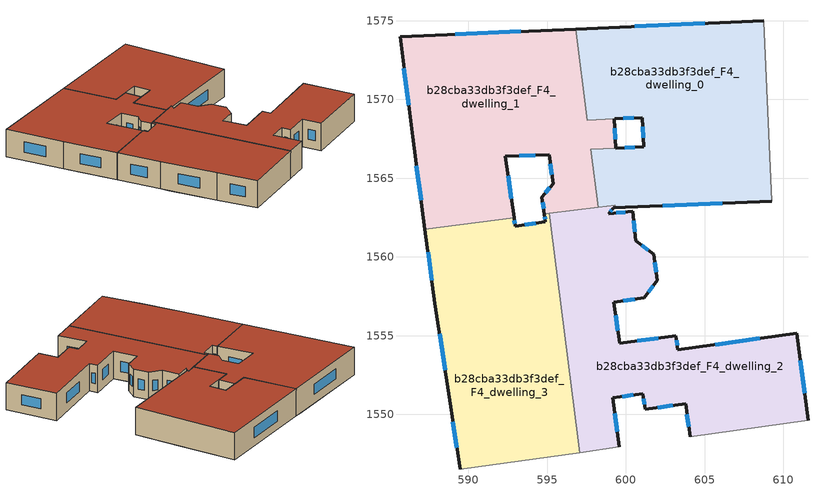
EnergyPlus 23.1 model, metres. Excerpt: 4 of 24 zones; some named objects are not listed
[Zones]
b28cba33db3f3def_F4_dwelling_0
 floor to b28cba33db3f3def_F3_dwelling_4 (EU_floor_Construction): 608.76,1575 608.76,1574.96 609.04,1568.68 601.09,1567.67 601.04,1568.85 599.27,1568.78 597.54,1568.7 596.81,1574.48 z12
 floor to b28cba33db3f3def_F3_dwelling_2 (EU_floor_Construction): 609.04,1568.68 609.27,1563.54 599.19,1563.11 599.33,1563.29 598.24,1563.16 597.77,1566.82 601.12,1566.98 601.09,1567.67 z12
 wall outside (EU_wall_Construction): 608.76,1575 596.81,1574.48 / 599.19,1563.11 609.27,1563.54 / 599.28,1568.78 601.04,1568.85 601.12,1566.98 599.36,1566.9 z12:15
 wall to b28cba33db3f3def_F4_dwelling_1 (EU_wall_Construction): 596.81,1574.48 597.54,1568.7 599.27,1568.78 / 599.35,1566.9 597.77,1566.83 / 597.77,1566.82 598.24,1563.16 z12:15
 wall adiabatic (EU_wall_Construction): 609.27,1563.54 608.76,1574.96 608.76,1575 z12:15
 wall to b28cba33db3f3def_F4_dwelling_2 (EU_wall_Construction): 598.24,1563.16 599.33,1563.29 599.19,1563.11 z12:15
 window (EU_Window_Construction): 600.57,1566.96 599.91,1566.93 / 601.07,1568.27 601.1,1567.57 / 605.02,1574.84 600.56,1574.64 / 602.35,1563.25 606.11,1563.41 / 599.83,1568.8 600.49,1568.83 z12.94:14.06
 roof outside (EU_roof_Construction): 609.27,1563.54 608.76,1574.96 608.76,1575 596.81,1574.48 597.54,1568.7 599.27,1568.78 601.04,1568.85 601.12,1566.98 597.77,1566.83 598.24,1563.16 599.33,1563.29 599.19,1563.11 z15
b28cba33db3f3def_F4_dwelling_1
 floor to b28cba33db3f3def_F3_dwelling_3 (EU_floor_Construction): 596.2,1574.45 597.12,1567.17 595.06,1566.91 595.12,1566.5 592.34,1566.38 592.32,1566.57 586.69,1565.86 586.45,1567.65 585.65,1573.98 z12
 floor to b28cba33db3f3def_F3_dwelling_4 (EU_floor_Construction): 596.81,1574.48 597.54,1568.7 599.27,1568.77 599.33,1567.45 597.12,1567.17 596.2,1574.45 z12
 floor to b28cba33db3f3def_F3_dwelling_2 (EU_floor_Construction): 592.32,1566.57 592.34,1566.38 592.9,1562.48 587.24,1561.77 586.69,1565.86 z12; 599.33,1567.45 599.35,1566.9 597.77,1566.83 598.24,1563.16 594.82,1562.72 594.67,1563.8 595.38,1564.65 595.07,1566.91 z12
 wall outside (EU_wall_Construction): 592.9,1562.48 592.34,1566.38 595.12,1566.5 595.38,1564.65 594.67,1563.8 594.82,1562.72 / 596.81,1574.48 585.65,1573.98 586.45,1567.65 587.24,1561.77 / 599.35,1566.9 599.27,1568.77 z12:15
 wall to b28cba33db3f3def_F4_dwelling_3 (EU_wall_Construction): 587.24,1561.77 592.9,1562.48 / 594.82,1562.72 595.14,1562.77 z12:15
 wall to b28cba33db3f3def_F4_dwelling_2 (EU_wall_Construction): 595.14,1562.77 598.24,1563.16 z12:15
 window (EU_Window_Construction): 593.22,1566.42 594.25,1566.46 / 592.72,1563.7 592.52,1565.16 / 586.7,1565.8 586.99,1563.61 / 585.9,1572 586.2,1569.63 / 593.31,1574.32 589.15,1574.14 / 599.33,1567.49 599.3,1568.19 / 594.72,1563.46 594.77,1563.06 / 595.16,1564.39 594.89,1564.07 / 595.2,1565.92 595.3,1565.23 z12.94:14.06
 roof outside (EU_roof_Construction): 598.24,1563.16 597.77,1566.83 599.35,1566.9 599.27,1568.77 597.54,1568.7 596.81,1574.48 585.65,1573.98 586.45,1567.65 587.24,1561.77 592.9,1562.48 592.34,1566.38 595.12,1566.5 595.38,1564.65 594.67,1563.8 594.82,1562.72 z15
b28cba33db3f3def_F4_dwelling_2
 floor to b28cba33db3f3def_F3_dwelling_1 (EU_floor_Construction): 610.86,1555.16 611.56,1549.62 604.08,1548.57 603.79,1550.68 601.21,1550.32 601.07,1551.32 597.31,1550.79 596.5,1557.22 599.18,1557.55 599.6,1554.51 603.17,1555.01 603.31,1554.1 z12
 floor to b28cba33db3f3def_F3_dwelling_0 (EU_floor_Construction): 596.5,1557.22 597.31,1550.79 599.15,1551.05 599.59,1547.94 597.06,1547.58 595.85,1557.14 z12
 floor to b28cba33db3f3def_F3_dwelling_2 (EU_floor_Construction): 600.42,1562.89 600.64,1561.01 601.77,1560.17 602,1558.52 601.25,1557.53 601.15,1557.39 599.24,1557.12 599.18,1557.55 595.85,1557.14 595.14,1562.77 599.33,1563.29 599.19,1563.11 598.91,1562.75 z12
 wall outside (EU_wall_Construction): 611.56,1549.62 610.86,1555.16 603.31,1554.1 603.17,1555.01 599.6,1554.51 599.23,1557.12 601.15,1557.39 602,1558.52 601.77,1560.17 600.64,1561.01 600.42,1562.89 598.91,1562.75 599.19,1563.11 / 599.59,1547.94 599.15,1551.05 601.07,1551.32 601.21,1550.32 603.79,1550.68 604.08,1548.57 z12:15
 wall adiabatic (EU_wall_Construction): 604.08,1548.57 611.56,1549.62 / 597.06,1547.58 599.59,1547.94 z12:15
 wall to b28cba33db3f3def_F4_dwelling_3 (EU_wall_Construction): 595.14,1562.77 597.06,1547.58 z12:15
 window (EU_Window_Construction): 599,1562.87 599.1,1563 / 599.95,1562.85 599.38,1562.8 / 600.57,1561.6 600.49,1562.3 / 601.42,1560.43 600.99,1560.75 / 601.93,1559.03 601.84,1559.65 / 601.42,1557.75 601.73,1558.17 / 599.84,1557.21 600.55,1557.31 / 599.49,1555.33 599.35,1556.3 / 602.05,1554.85 600.72,1554.67 / 603.26,1554.39 603.21,1554.73 / 608.49,1554.83 605.67,1554.44 / 611.34,1551.36 611.08,1553.43 / 603.88,1550.02 603.99,1549.23 / 602.02,1550.43 602.98,1550.57 / 601.12,1551.01 601.17,1550.63 / 599.75,1551.14 600.47,1551.24 / 599.45,1548.91 599.29,1550.08 z12.94:14.06
 roof outside (EU_roof_Construction): 611.56,1549.62 610.86,1555.16 603.31,1554.1 603.17,1555.01 599.6,1554.51 599.23,1557.12 601.15,1557.39 602,1558.52 601.77,1560.17 600.64,1561.01 600.42,1562.89 598.91,1562.75 599.19,1563.11 599.33,1563.29 595.14,1562.77 597.06,1547.58 599.59,1547.94 599.15,1551.05 601.07,1551.32 601.21,1550.32 603.79,1550.68 604.08,1548.57 z15
b28cba33db3f3def_F4_dwelling_3
 floor to b28cba33db3f3def_F3_dwelling_0 (EU_floor_Construction): 595.85,1557.14 597.06,1547.58 589.48,1546.51 588.81,1550.89 588.01,1556.14 z12
 floor to b28cba33db3f3def_F3_dwelling_2 (EU_floor_Construction): 595.14,1562.77 595.85,1557.14 588.01,1556.14 587.87,1557.04 587.24,1561.77 592.9,1562.48 592.97,1561.95 594.89,1562.22 594.82,1562.72 z12
 wall outside (EU_wall_Construction): 587.24,1561.77 587.87,1557.04 588.81,1550.89 589.48,1546.51 / 594.82,1562.72 594.89,1562.22 592.97,1561.95 592.9,1562.48 z12:15
 wall adiabatic (EU_wall_Construction): 589.48,1546.51 597.06,1547.58 z12:15
 window (EU_Window_Construction): 587.44,1560.29 587.67,1558.52 / 592.95,1562.12 592.92,1562.32 / 594.29,1562.14 593.57,1562.04 / 594.84,1562.57 594.87,1562.38 / 589.02,1549.52 589.27,1547.89 / 588.16,1555.12 588.51,1552.82 z12.94:14.06
 roof outside (EU_roof_Construction): 597.06,1547.58 595.14,1562.77 594.82,1562.72 594.89,1562.22 592.97,1561.95 592.9,1562.48 587.24,1561.77 587.87,1557.04 588.81,1550.89 589.48,1546.51 z15
[Building]
EU S2 Campaign: North Axis=0; Terrain=City; Solar Distribution=FullExterior
[Site:Location]
Vienna: Latitude=48; Longitude=16.5; Time Zone=1; Elevation=183
[SizingPeriod:WeatherFileDays]
AnnualSizingPeriod: Begin Month=1; Begin Day of Month=1; End Month=12; End Day of Month=31; Day of Week for Start Day=Monday; Use Weather File Daylight Saving Period=No; Use Weather File Rain and Snow Indicators=No
[MATERIAL]
EU_InternalMass_Material: Roughness=MediumRough; Thickness=0.1; Conductivity=1; Density=1800; Specific Heat=900; Thermal Absorptance=0.9; Solar Absorptance=0.7; Visible Absorptance=0.7
[MATERIAL:NOMASS] Roughness=MediumRough; Thermal Absorptance=0.9; Solar Absorptance=0.7; Visible Absorptance=0.7
Name | Thermal Resistance
EU_wall_NoMass | 0.914258
EU_roof_NoMass | 0.954009
EU_floor_NoMass | 1.09711
[WINDOWMATERIAL:SIMPLEGLAZINGSYSTEM]
EU_Window_SimpleGlazing: UFactor=2.09642; Solar Heat Gain Coefficient=0.65; Visible Transmittance=0.65
[CONSTRUCTION]
EU_wall_Construction: EU_wall_NoMass
EU_roof_Construction: EU_roof_NoMass
EU_floor_Construction: EU_floor_NoMass
EU_Window_Construction: EU_Window_SimpleGlazing
EU_InternalMass_Construction: EU_InternalMass_Material
[ZONE] Type=1; Multiplier=1; Ceiling Height=autocalculate; Floor Area=autocalculate; Part of Total Floor Area=Yes
Name | Volume
b28cba33db3f3def_F4_dwelling_0 | 375.74
b28cba33db3f3def_F4_dwelling_1 | 376.967
b28cba33db3f3def_F4_dwelling_2 | 359.175
b28cba33db3f3def_F4_dwelling_3 | 358.4
[INTERNALMASS] Construction=EU_InternalMass_Construction
Name | Zone or ZoneList | Surface Area
b28cba33db3f3def_F4_dwelling_0_EU_InternalMass | b28cba33db3f3def_F4_dwelling_0 | 125.26
b28cba33db3f3def_F4_dwelling_1_EU_InternalMass | b28cba33db3f3def_F4_dwelling_1 | 125.67
b28cba33db3f3def_F4_dwelling_2_EU_InternalMass | b28cba33db3f3def_F4_dwelling_2 | 119.723
b28cba33db3f3def_F4_dwelling_3_EU_InternalMass | b28cba33db3f3def_F4_dwelling_3 | 119.466
[OTHEREQUIPMENT] Fuel Type=Electricity; Design Level Calculation Method=Watts/Area; Power per Zone Floor Area=1; Fraction Latent=0; Fraction Radiant=0; Fraction Lost=0; Carbon Dioxide Generation Rate=0; EndUse Subcategory=EU_Step8_InternalGains
Name | Zone or ZoneList or Space or SpaceList | Schedule
EU_Step8_InternalGain_b28cba33db3f3def_F4_dwelling_0_f000 | b28cba33db3f3def_F4_dwelling_0 | EU_Step8_GainSchedule_b28cba33db3f3def_F4_dwelling_0_f000
EU_Step8_InternalGain_b28cba33db3f3def_F4_dwelling_1_f000 | b28cba33db3f3def_F4_dwelling_1 | EU_Step8_GainSchedule_b28cba33db3f3def_F4_dwelling_1_f000
EU_Step8_InternalGain_b28cba33db3f3def_F4_dwelling_2_f000 | b28cba33db3f3def_F4_dwelling_2 | EU_Step8_GainSchedule_b28cba33db3f3def_F4_dwelling_2_f000
EU_Step8_InternalGain_b28cba33db3f3def_F4_dwelling_3_f000 | b28cba33db3f3def_F4_dwelling_3 | EU_Step8_GainSchedule_b28cba33db3f3def_F4_dwelling_3_f000
[ZONEVENTILATION:DESIGNFLOWRATE] Schedule=EU_AlwaysOn; Design Flow Rate Calculation Method=AirChanges/Hour; Air Changes per Hour=0.546891; Ventilation Type=Natural; Fan Pressure Rise=0; Fan Total Efficiency=1; Constant Term Coefficient=1; Temperature Term Coefficient=0; Velocity Term Coefficient=0; Velocity Squared Term Coefficient=0; Minimum Indoor Temperature=-100; Maximum Indoor Temperature=100; Delta Temperature=-100; Minimum Outdoor Temperature=-100; Maximum Outdoor Temperature=100; Maximum Wind Speed=40
Name | Zone or ZoneList or Space or SpaceList
EU_ConstantAir_b28cba33db3f3def_F4_dwelling_0 | b28cba33db3f3def_F4_dwelling_0
EU_ConstantAir_b28cba33db3f3def_F4_dwelling_1 | b28cba33db3f3def_F4_dwelling_1
EU_ConstantAir_b28cba33db3f3def_F4_dwelling_2 | b28cba33db3f3def_F4_dwelling_2
EU_ConstantAir_b28cba33db3f3def_F4_dwelling_3 | b28cba33db3f3def_F4_dwelling_3
[HVACTEMPLATE:ZONE:IDEALLOADSAIRSYSTEM] System Availability Schedule=EU_AlwaysOn; Maximum Heating Supply Air Temperature=50; Minimum Cooling Supply Air Temperature=13; Maximum Heating Supply Air Humidity Ratio=0.0156; Minimum Cooling Supply Air Humidity Ratio=0.0077; Heating Limit=NoLimit; Cooling Limit=NoLimit; Heating Availability Schedule=EU_AlwaysOn; Cooling Availability Schedule=EU_CoolingOff; Dehumidification Control Type=ConstantSensibleHeatRatio; Cooling Sensible Heat Ratio=0.7; Dehumidification Setpoint=60; Humidification Control Type=None; Humidification Setpoint=30; Outdoor Air Method=None; Outdoor Air Flow Rate per Person=0.00944; Outdoor Air Flow Rate per Zone Floor Area=0; Outdoor Air Flow Rate per Zone=0; Demand Controlled Ventilation Type=None; Outdoor Air Economizer Type=NoEconomizer; Heat Recovery Type=None; Sensible Heat Recovery Effectiveness=0.7; Latent Heat Recovery Effectiveness=0.65
Name | Template Thermostat
b28cba33db3f3def_F4_dwelling_0 | EU_HeatOnly_b28cba33db3f3def_F4_dwelling_0
b28cba33db3f3def_F4_dwelling_1 | EU_HeatOnly_b28cba33db3f3def_F4_dwelling_1
b28cba33db3f3def_F4_dwelling_2 | EU_HeatOnly_b28cba33db3f3def_F4_dwelling_2
b28cba33db3f3def_F4_dwelling_3 | EU_HeatOnly_b28cba33db3f3def_F4_dwelling_3
[SIZING:ZONE] Zone Cooling Design Supply Air Temperature Input Method=SupplyAirTemperature; Zone Cooling Design Supply Air Temperature=13; Zone Heating Design Supply Air Temperature Input Method=SupplyAirTemperature; Zone Heating Design Supply Air Temperature=50; Zone Cooling Design Supply Air Humidity Ratio=0.008; Zone Heating Design Supply Air Humidity Ratio=0.008; Cooling Design Air Flow Method=DesignDay; Cooling Design Air Flow Rate=0; Cooling Minimum Air Flow per Zone Floor Area=0.000762; Cooling Minimum Air Flow=0; Cooling Minimum Air Flow Fraction=0.2; Heating Design Air Flow Method=DesignDay; Heating Design Air Flow Rate=0; Heating Maximum Air Flow per Zone Floor Area=0.002032; Heating Maximum Air Flow=0.141576; Heating Maximum Air Flow Fraction=0.3; Account for Dedicated Outdoor Air System=No; Dedicated Outdoor Air System Control Strategy=NeutralSupplyAir; Dedicated Outdoor Air Low Setpoint Temperature for Design=autosize; Dedicated Outdoor Air High Setpoint Temperature for Design=autosize; Zone Load Sizing Method=Sensible Load Only No Latent Load; Zone Latent Cooling Design Supply Air Humidity Ratio Input Method=HumidityRatioDifference; Zone Cooling Design Supply Air Humidity Ratio Difference=0.005; Zone Latent Heating Design Supply Air Humidity Ratio Input Method=HumidityRatioDifference; Zone Humidification Design Supply Air Humidity Ratio Difference=0.005
b28cba33db3f3def_F4_dwelling_0; b28cba33db3f3def_F4_dwelling_1; b28cba33db3f3def_F4_dwelling_2; b28cba33db3f3def_F4_dwelling_3
[SCHEDULE:CONSTANT]
Name | Hourly Value
EU_AlwaysOn | 1
EU_CoolingOff | 0
[SCHEDULE:FILE] Column Number=1; Rows to Skip at Top=0; Number of Hours of Data=8760; Column Separator=Comma; Interpolate to Timestep=No; Minutes per Item=60; Adjust Schedule for Daylight Savings=Yes
Name | File
EU_Step8_GainSchedule_b28cba33db3f3def_F4_dwelling_0_f000 | ../../schedules/b28cba33db3f3def/b28cba33db3f3def_F4_dwelling_0_f000_gain.csv
EU_Step8_GainSchedule_b28cba33db3f3def_F4_dwelling_1_f000 | ../../schedules/b28cba33db3f3def/b28cba33db3f3def_F4_dwelling_1_f000_gain.csv
EU_Step8_GainSchedule_b28cba33db3f3def_F4_dwelling_2_f000 | ../../schedules/b28cba33db3f3def/b28cba33db3f3def_F4_dwelling_2_f000_gain.csv
EU_Step8_GainSchedule_b28cba33db3f3def_F4_dwelling_3_f000 | ../../schedules/b28cba33db3f3def/b28cba33db3f3def_F4_dwelling_3_f000_gain.csv
